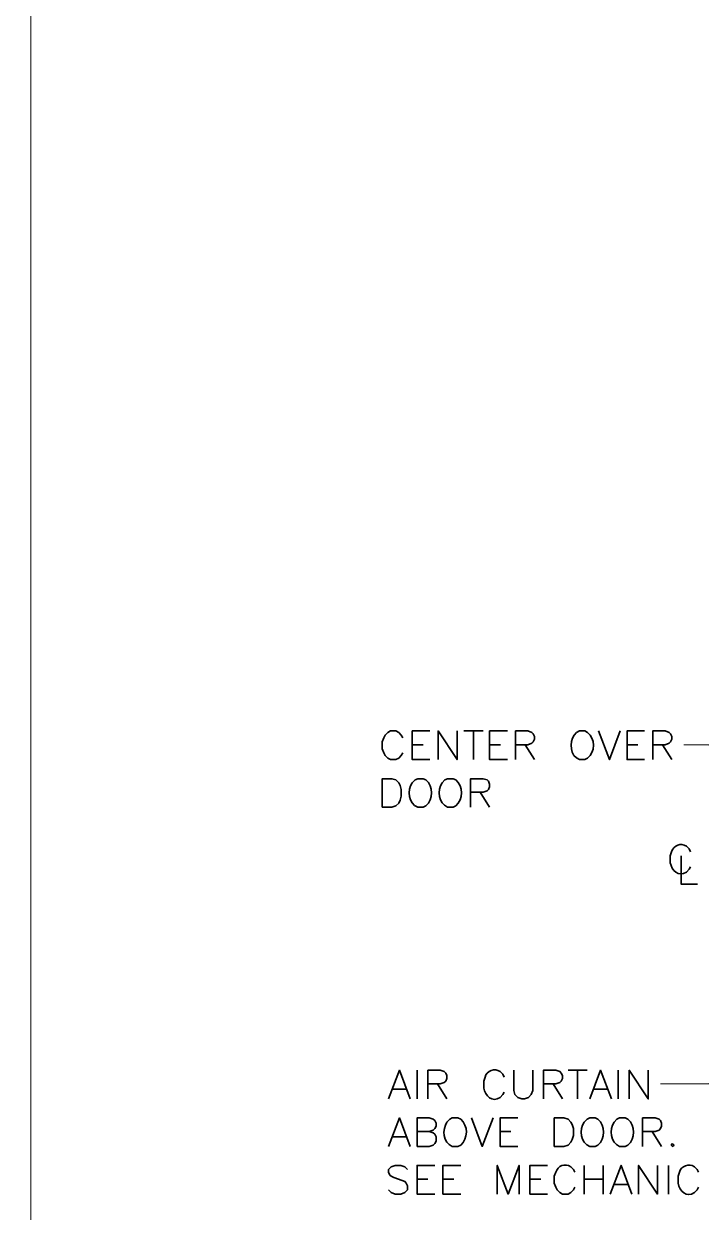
# Model space of a CAD drawing. Header units: inches. Extents: x 5 to 516, y -193 to 129.
# Drawn here: x 316.07 to 327.93, y 36.79 to 57.61 of the extents above; entities that cross this region are included whole.
import ezdxf

# ---------------------------------------------------------------- set-up
doc = ezdxf.new("R2010")
doc.units = ezdxf.units.IN
doc.header["$MEASUREMENT"] = 0
doc.layers.add('PDF9_Geometry', color=7, linetype='Continuous')

msp = doc.modelspace()

# ---------------------------------------------------------------- linework, layer by layer
at = {"layer": 'PDF9_Geometry', "lineweight": 0}
msp.add_lwpolyline([(316.191743, 28.049449), (316.191743, 88.0494411), (316.0672985, 88.0494411)], dxfattribs=at)
at = {"layer": 'PDF9_Geometry', "lineweight": 35}
for points in [[(322.7072953, 45.0983349), (322.6806286, 45.1472238), (322.6361842, 45.1916683), (322.5872953, 45.2183349), (322.4895175, 45.2183349), (322.4450731, 45.1916683), (322.3961842, 45.1472238), (322.373962, 45.0983349), (322.3472953, 45.0272238), (322.3472953, 44.9072238), (322.373962, 44.8361127), (322.3961842, 44.7872238), (322.4450731, 44.7427794), (322.4895175, 44.7161127), (322.5872953, 44.7161127), (322.6361842, 44.7427794), (322.6806286, 44.7872238), (322.7072953, 44.8361127)], [(323.1828486, 44.7161102), (322.8717375, 44.7161102), (322.8717375, 45.2183324), (323.1828486, 45.2183324)], [(323.3250795, 44.7161102), (323.3250795, 45.2183324), (323.6584128, 44.7161102), (323.6584128, 45.2183324)], [(323.7784034, 45.2183346), (324.1117368, 45.2183346)], [(323.9428457, 45.2183346), (323.9428457, 44.7161124)], [(324.5384077, 44.7161102), (324.2272966, 44.7161102), (324.2272966, 45.2183324), (324.5384077, 45.2183324)], [(324.6806205, 44.7161102), (324.6806205, 45.2183324), (324.8939539, 45.2183324), (324.9695094, 45.1916657), (324.9917316, 45.1694435), (325.0139539, 45.1205546), (325.0139539, 45.0761102), (324.9917316, 45.0272213), (324.9695094, 45.0049991), (324.8939539, 44.9783324), (324.6806205, 44.9783324)], [(325.9428514, 45.1916679), (325.8939625, 45.2183346), (325.8006292, 45.2183346), (325.7517403, 45.1916679), (325.7072958, 45.1472235)], [(326.1339625, 45.2183346), (326.3250736, 44.7161124), (326.5161847, 45.2183346)], [(326.9428535, 44.7161102), (326.6361868, 44.7161102), (326.6361868, 45.2183324), (326.9428535, 45.2183324)], [(327.0850801, 44.7161102), (327.0850801, 45.2183324), (327.3028578, 45.2183324), (327.3739689, 45.1916657), (327.3961911, 45.1694435), (327.4184134, 45.1205546), (327.4184134, 45.0761102), (327.3961911, 45.0272213), (327.3739689, 45.0049991), (327.3028578, 44.9783324), (327.0850801, 44.9783324)], [(322.8717375, 44.9783353), (323.0628486, 44.9783353)], [(324.2272966, 44.9783353), (324.4184077, 44.9783353)], [(324.8495116, 44.9783353), (325.013956, 44.7161131)], [(326.6361868, 44.9783353), (326.8228535, 44.9783353)], [(327.2539711, 44.9783353), (327.4184155, 44.7161131)], [(325.8006292, 44.7161124), (325.8939625, 44.7161124), (325.9428514, 44.742779)], [(323.1117426, 44.3605547), (323.0628537, 44.3827769), (322.9695204, 44.3827769), (322.9206315, 44.3605547), (322.8717426, 44.3116658)], [(323.6361885, 44.3605547), (323.5872996, 44.3827769), (323.4895218, 44.3827769), (323.4450774, 44.3605547), (323.3961885, 44.3116658)], [(323.8939633, 43.8850013), (323.8939633, 44.3827791), (324.1117411, 44.3827791), (324.1828522, 44.3605568), (324.2050744, 44.3383346), (324.2272966, 44.2894457), (324.2272966, 44.2405568), (324.2050744, 44.191668), (324.1828522, 44.1694457), (324.1117411, 44.1472235), (323.8939633, 44.1472235)], [(324.0628544, 44.1472264), (324.2272988, 43.8850042)], [(322.9695204, 43.8849991), (323.0628537, 43.8849991), (323.1117426, 43.9072214)], [(323.4895218, 43.8849991), (323.5872996, 43.8849991), (323.6361885, 43.9072214)], [(327.4139646, 43.1027838), (327.3917424, 43.0316727), (327.3917424, 42.9116727)], [(327.7472979, 43.1027838), (327.7250757, 43.1516727), (327.6761868, 43.2005616)], [(327.5828556, 43.0316666), (327.5828556, 42.5338888), (327.8673001, 42.5338888)], [(327.6761868, 42.7472283), (327.7250757, 42.7961172), (327.7472979, 42.8405616)], [(322.4583984, 38.7738905), (322.6495095, 39.2761127), (322.8361762, 38.7738905)], [(322.9561921, 39.2761148), (322.9561921, 38.7738926)], [(323.1472909, 38.7738905), (323.1472909, 39.2761127), (323.3606242, 39.2761127), (323.4317353, 39.2538904), (323.458402, 39.2272238), (323.4806242, 39.1827793), (323.4806242, 39.1338905), (323.458402, 39.0850016), (323.4317353, 39.0627793), (323.3606242, 39.0361127), (323.1472909, 39.0361127)], [(324.6495152, 39.2761148), (324.6495152, 38.9205593), (324.6717374, 38.8494482), (324.7206263, 38.8005593), (324.7917374, 38.7738926), (324.8361819, 38.7738926), (324.907293, 38.8005593), (324.9561819, 38.8494482), (324.9828485, 38.9205593), (324.9828485, 39.2761148)], [(325.1695166, 38.7738905), (325.1695166, 39.2761127), (325.3872944, 39.2761127), (325.4584055, 39.2538904), (325.4806277, 39.2272238), (325.50285, 39.1827793), (325.50285, 39.1338905), (325.4806277, 39.0850016), (325.4584055, 39.0627793), (325.3872944, 39.0361127), (325.1695166, 39.0361127)], [(325.6006328, 39.2761148), (325.9339661, 39.2761148)], [(325.7650751, 39.2761148), (325.7650751, 38.7738926)], [(325.9828485, 38.7738905), (326.1695151, 39.2761127), (326.3606262, 38.7738905)], [(326.4806241, 39.2761148), (326.4806241, 38.7738926)], [(326.671741, 38.7738905), (326.671741, 39.2761127), (327.0050743, 38.7738905), (327.0050743, 39.2761127)], [(322.5295247, 38.9427815), (322.7650803, 38.9427815)], [(323.316182, 39.0361156), (323.4806264, 38.7738934)], [(325.3384077, 39.0361156), (325.5028521, 38.7738934)], [(326.0539567, 38.9427815), (326.2895122, 38.9427815)], [(324.4095131, 38.8005597), (324.458402, 38.8494486), (324.4806242, 38.893893)], [(322.4583984, 37.9427816), (322.6495095, 38.4405593), (322.8361762, 37.9427816)], [(322.9561921, 37.9427816), (322.9561921, 38.4405593), (323.1695254, 38.4405593), (323.2406365, 38.4183371), (323.2673032, 38.3961149), (323.2895254, 38.347226), (323.2895254, 38.2983371), (323.2673032, 38.2538927), (323.2406365, 38.227226), (323.1695254, 38.2050038), (322.9561921, 38.2050038)], [(323.7206249, 38.4183349), (323.6717361, 38.4405572), (323.5739583, 38.4405572), (323.5295138, 38.4183349), (323.480625, 38.3694461)], [(323.9072916, 38.4405572), (324.0984027, 37.9427794), (324.2895138, 38.4405572)], [(324.7206271, 37.9427816), (324.409516, 37.9427816), (324.409516, 38.4405593), (324.7206271, 38.4405593)], [(326.1250707, 38.4183349), (326.0761818, 38.4405572), (325.9828485, 38.4405572), (325.9339596, 38.4183349), (325.8850707, 38.3694461)], [(326.6495166, 38.4183349), (326.6006277, 38.4405572), (326.5028499, 38.4405572), (326.4584055, 38.4183349), (326.4095166, 38.3694461)], [(326.9072914, 37.9427816), (326.9072914, 38.4405593), (327.1250692, 38.4405593), (327.1961803, 38.4183371), (327.2184025, 38.3961149), (327.2406247, 38.347226), (327.2406247, 38.2983371), (327.2184025, 38.2538927), (327.1961803, 38.227226), (327.1250692, 38.2050038), (326.9072914, 38.2050038)], [(322.5295247, 38.1072238), (322.7650803, 38.1072238)], [(323.1695168, 38.2050022), (323.2406279, 38.1827799), (323.2672945, 38.1561133), (323.2895167, 38.1072244), (323.2895167, 38.0361133), (323.2672945, 37.9916688), (323.2406279, 37.9650022), (323.1695168, 37.94278), (322.9561834, 37.94278)], [(324.409516, 38.2050022), (324.6006271, 38.2050022)], [(327.0761825, 38.2050022), (327.2406269, 37.94278)], [(323.5739583, 37.9427794), (323.6717361, 37.9427794), (323.7206249, 37.9650016)], [(325.9828485, 37.9427794), (326.0761818, 37.9427794), (326.1250707, 37.9650016)], [(326.5028499, 37.9427794), (326.6006277, 37.9427794), (326.6495166, 37.9650016)], [(322.7917318, 37.5383355), (322.7428429, 37.5872244), (322.6717318, 37.6094466), (322.573954, 37.6094466), (322.5028429, 37.5872244), (322.4583984, 37.5383355), (322.4583984, 37.4894466), (322.4806207, 37.4405578), (322.5028429, 37.4183355), (322.5517318, 37.3961133), (322.693954, 37.3472244), (322.7428429, 37.3250022), (322.7650651, 37.2983355), (322.7917318, 37.2538911), (322.7917318, 37.18278), (322.7428429, 37.1338911), (322.6717318, 37.1072244), (322.573954, 37.1072244), (322.5028429, 37.1338911), (322.4583984, 37.18278)], [(323.2673032, 37.1072239), (322.9561921, 37.1072239), (322.9561921, 37.6094461), (323.2673032, 37.6094461)], [(323.7206271, 37.1072239), (323.409516, 37.1072239), (323.409516, 37.6094461), (323.7206271, 37.6094461)], [(324.3606336, 37.1072239), (324.3606336, 37.6094461), (324.5517447, 37.1072239), (324.7428558, 37.6094461), (324.7428558, 37.1072239)], [(325.2406328, 37.1072239), (324.9339662, 37.1072239), (324.9339662, 37.6094461), (325.2406328, 37.6094461)], [(325.3872901, 37.4894486), (325.3606234, 37.4183375), (325.3606234, 37.2983375), (325.3872901, 37.2272264), (325.4095123, 37.182782), (325.4584012, 37.1338931), (325.5028456, 37.1072264), (325.6006234, 37.1072264), (325.6495123, 37.1338931), (325.6939567, 37.182782), (325.7206234, 37.2272264)], [(325.7206234, 37.4894486), (325.6939567, 37.5383375), (325.6495123, 37.5872264)], [(325.8850656, 37.6094483), (325.8850656, 37.1072261)], [(326.218399, 37.6094483), (326.218399, 37.1072261)], [(326.3384076, 37.1072239), (326.5295187, 37.6094461), (326.7206298, 37.1072239)], [(326.8361832, 37.1072239), (326.8361832, 37.6094461), (327.1695165, 37.1072239), (327.1695165, 37.6094461)], [(327.3606334, 37.6094483), (327.3606334, 37.1072261)], [(322.9561921, 37.369449), (323.1473032, 37.369449)], [(323.409516, 37.369449), (323.6006271, 37.369449)], [(324.9339662, 37.369449), (325.1250773, 37.369449)], [(325.8850656, 37.369449), (326.218399, 37.369449)], [(326.4095159, 37.2761149), (326.6495158, 37.2761149)], [(327.8139544, 37.1338931), (327.8628433, 37.182782), (327.8850655, 37.2272264)]]:
    msp.add_lwpolyline(points, dxfattribs=at)
at = {"layer": 'PDF9_Geometry', "lineweight": 15}
for points in [[(329.1428599, 43.9961124), (328.0673044, 44.9783346), (327.6317489, 44.9783346)], [(330.591735, 41.1561151), (328.0672905, 39.0361151), (327.2184017, 39.0361151)]]:
    msp.add_lwpolyline(points, dxfattribs=at)
at = {"layer": 'PDF9_Geometry', "lineweight": 35}
for points in [[(322.3472873, 43.8850013), (322.3472873, 44.3827791), (322.5161762, 44.3827791), (322.5872873, 44.3605568), (322.6361762, 44.3116679), (322.6583984, 44.2627791), (322.6806207, 44.191668), (322.6806207, 44.0761124), (322.6583984, 44.0050013), (322.6361762, 43.9561124), (322.5872873, 43.9072235), (322.5161762, 43.8850013)], [(325.3606335, 37.9427816), (325.3606335, 38.4405593), (325.5295224, 38.4405593), (325.6006335, 38.4183371), (325.6495224, 38.3694482), (325.6717446, 38.3250038), (325.6939668, 38.2538927), (325.6939668, 38.1338927), (325.6717446, 38.0627816), (325.6495224, 38.0138927), (325.6006335, 37.9650038), (325.5295224, 37.9427816)], [(327.4317416, 37.991673), (327.4095194, 37.9650063), (327.4317416, 37.9427841), (327.4584083, 37.9650063)]]:
    msp.add_lwpolyline(points, close=True, dxfattribs=at)
for points in [[(324.4806242, 39.1561152), (324.458402, 39.2050041), (324.4095131, 39.253893, 0.5083629243), (324.1472909, 39.1561152), (324.1250686, 39.0850041), (324.1250686, 38.9650041)], [(327.8850655, 37.4894486), (327.8628433, 37.5383375), (327.8139544, 37.5872264, 0.5083629243), (327.5517322, 37.4894486), (327.52951, 37.4183375), (327.52951, 37.2983375)]]:
    msp.add_lwpolyline(points, format="xyb", dxfattribs=at)
for points in [[(325.9428514, 44.742779), (326.0792958, 44.8429272), (326.0792958, 45.0914457), (325.9428514, 45.1916679)], [(325.7072958, 45.1472235), (325.6143329, 45.0172235), (325.6401107, 44.7770013), (325.8006292, 44.7161124)], [(323.1117426, 43.9072214), (323.2427056, 44.0204065), (323.2427056, 44.2473695), (323.1117426, 44.3605547)], [(323.6361885, 43.9072214), (323.7672255, 44.0204806), (323.7672255, 44.2472954), (323.6361885, 44.3605547)], [(322.8717426, 44.3116658), (322.7828537, 44.1784806), (322.8037426, 43.9452214), (322.9695204, 43.8849991)], [(323.3961885, 44.3116658), (323.3073737, 44.1781102), (323.3286329, 43.9515917), (323.4895218, 43.8849991)], [(327.6761868, 43.2005616), (327.5711498, 43.269006), (327.4570016, 43.2150801), (327.4139646, 43.1027838)], [(327.3917424, 42.9116727), (327.4162609, 42.7747838), (327.5360386, 42.6594505), (327.6761868, 42.7472283)], [(324.1250686, 38.9650041), (324.1446242, 38.8290041), (324.2772168, 38.7031523), (324.4095131, 38.8005597)], [(323.480625, 38.3694461), (323.388699, 38.2378164), (323.4149213, 38.0084831), (323.5739583, 37.9427794)], [(323.7206249, 37.9650016), (323.8498842, 38.0772238), (323.8549953, 38.305372), (323.7206249, 38.4183349)], [(325.8850707, 38.3694461), (325.7929966, 38.2382609), (325.8189966, 38.0021868), (325.9828485, 37.9427794)], [(326.1250707, 37.9650016), (326.25433, 38.0771498), (326.2594411, 38.3054461), (326.1250707, 38.4183349)], [(326.4095166, 38.3694461), (326.3175907, 38.2378905), (326.3438129, 38.0084831), (326.5028499, 37.9427794)], [(326.6495166, 37.9650016), (326.7787758, 38.0772238), (326.7838869, 38.305372), (326.6495166, 38.4183349)], [(325.6495123, 37.5872264), (325.5471419, 37.6530042), (325.4209938, 37.602782), (325.3872901, 37.4894486)], [(327.52951, 37.2983375), (327.5490656, 37.1623375), (327.6816581, 37.0364857), (327.8139544, 37.1338931)]]:
    msp.add_open_spline(points, degree=3, dxfattribs=at)

doc.saveas('drawing.dxf')
